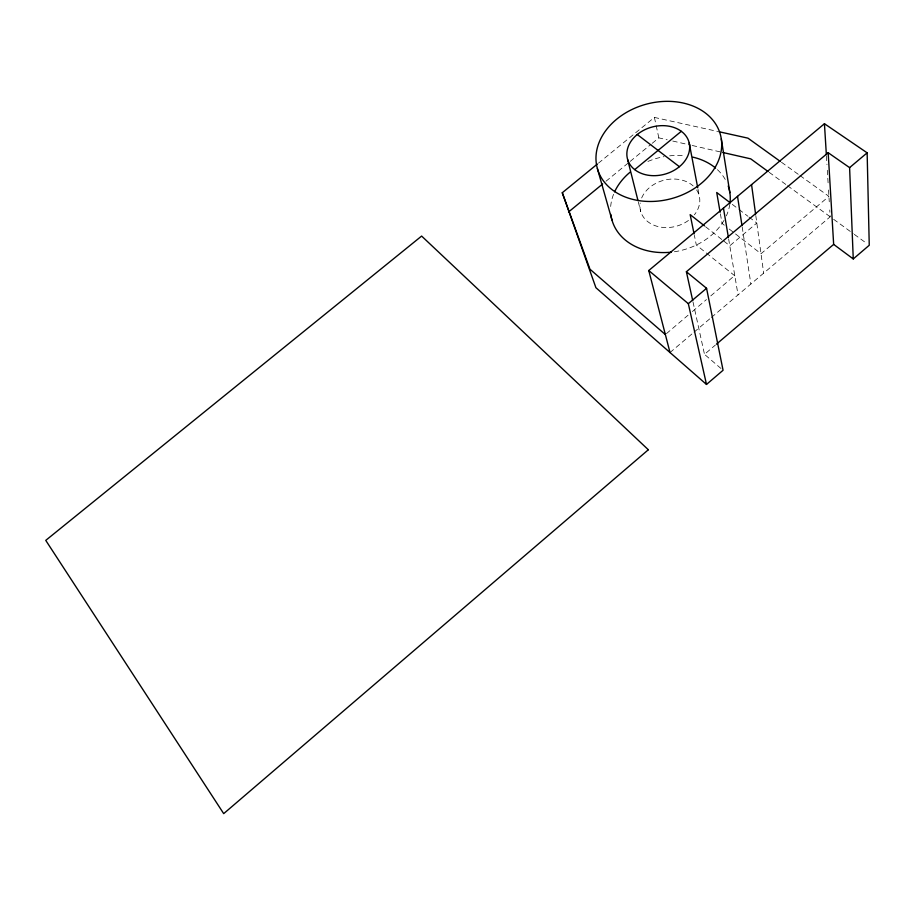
<?xml version="1.0" encoding="UTF-8"?>
<svg xmlns="http://www.w3.org/2000/svg" width="915" height="915" viewBox="0 0 915 915"><rect width="100%" height="100%" fill="white"/><g stroke="black" fill="none" stroke-linecap="round" stroke-linejoin="round"><path stroke-width="0.69" stroke-dasharray="4.58 3.43" d="M666.44 333.632L688.069 315.218M692.392 311.535L706.449 299.571M710.772 295.888L734.562 275.621M720.997 368.493L704.493 354.334L715.347 345.092M670.02 352.527L692.895 333.14M693.993 332.214L710.989 317.814M711.424 317.436L830.18 216.786L829.768 209.981M605.982 181.25L629.108 162.275M630.206 161.372L651.137 144.193M652.235 143.289L658.846 137.868L667.195 139.778M598.467 163.156L654.397 117.417L717.68 131.451M672.765 141.047L690.859 145.176M692.255 145.496L720.094 151.856M781.49 162.275L798.852 174.742M800.007 175.577L828.921 196.359L761.006 253.741L728.74 228.67M769.149 172.294L786.42 184.887M787.575 185.722L830.18 216.786M833.634 219.303L853.169 233.542M854.313 234.377L866.951 243.596M732.309 204.377L737.879 208.62M739 209.466L747.898 216.249M749.019 217.107L756.808 223.043L729.781 245.769L723.182 240.576M724.291 225.204L722.061 223.477L720.368 213.618M705.568 226.737L722.084 239.707M734.848 275.85L696.326 245.026L694.371 235.349M638.315 201.941L640.729 211.525M693.021 302.019L704.493 354.334M654.397 117.417L655.872 124.234M656.169 125.595L658.846 137.868M697.996 189.199L699.323 196.199M728.626 238.895L738.039 294.882M742.191 226.954L750.872 284.005M755.79 215.54L763.67 273.162M826.439 156.156L826.966 164.608M827.309 170.259L828.098 182.943M828.533 190L829.264 201.803M729.827 204.239A60.596 47.649 -14.6 0 1 726.338 215.871M724.017 220.378A60.596 47.649 -14.6 0 1 673.417 251.9M610.671 206.493A60.596 47.649 -14.6 0 1 614.125 192.939M647.912 161.452A60.596 47.649 -14.6 0 1 664.061 156.648M669.631 155.847A60.596 47.649 -14.6 0 1 684.866 155.825M717.417 169.664A60.596 47.649 -14.6 0 1 726.476 181.765M696.624 189.943A30.298 23.813 -14.6 0 1 694.371 214.831M688.457 220.446A30.298 23.813 -14.6 0 1 655.163 225.696A30.298 23.813 -14.6 0 1 640.203 203.073M641.667 197.96A30.298 23.813 -14.6 0 1 664.816 180.026A30.298 23.813 -14.6 0 1 693.158 185.939"/><path stroke-width="1.37" d="M597.369 164.048L562.279 192.745L595.917 287.722L706.494 384.437L723.067 370.266L706.563 288.294L686.387 271.744L828.167 152.714L849.6 167.628L853.26 258.945L869.25 245.266L867.145 152.839L824.438 123.719L648.758 270.52L670.02 352.527M716.434 344.166L833.657 244.385L828.167 152.714M706.494 384.437L688.332 303.677L706.563 288.294M849.6 167.628L867.145 152.839M634.69 169.63L681.309 131.303M568.535 211.994L602.676 183.972M719.053 131.749L747.944 138.154L780.335 161.44M722.884 152.496L750.723 158.855L768.005 171.448M833.657 244.385L853.26 258.945M730.09 202.684L716.72 192.505L720.116 212.211M637.252 134.516L679.399 166.702M704.47 225.868L690.162 214.625L694.085 233.966M648.758 270.52L688.332 303.677M665.354 334.558L589.969 269.227L562.279 192.745M597.369 168.509L611.941 219.932M627.621 159.496L637.972 200.579M686.387 271.744L692.724 300.646M689.201 142.957A31.899 24.43 -15.4 0 1 647.545 175.131A31.899 24.43 -15.4 0 1 638.03 133.899A31.899 24.43 -15.4 0 1 689.201 142.957L697.733 187.792M723.445 208.105L728.397 237.5M721.294 138.886L729.85 192.653M737.524 196.348L741.974 225.57M751.558 184.624L755.596 214.133M824.438 123.719L826.359 154.738M728.226 185.997A60.596 47.649 -14.6 0 1 729.987 203.073M671.233 252.163A60.596 47.649 -14.6 0 1 610.831 214.419M614.606 191.841A60.596 47.649 -14.6 0 1 630.309 172.009M692.861 157.151A60.596 47.649 -14.6 0 1 715.61 168.074M648.335 449.757L223.695 813.629L45.75 540.376L421.621 236.07L648.335 449.757M638.121 200.499A63.81 48.872 -15.4 0 0 720.608 135.431A63.81 48.872 -15.4 0 0 617.797 118.309A63.81 48.872 -15.4 0 0 638.121 200.499"/></g></svg>
